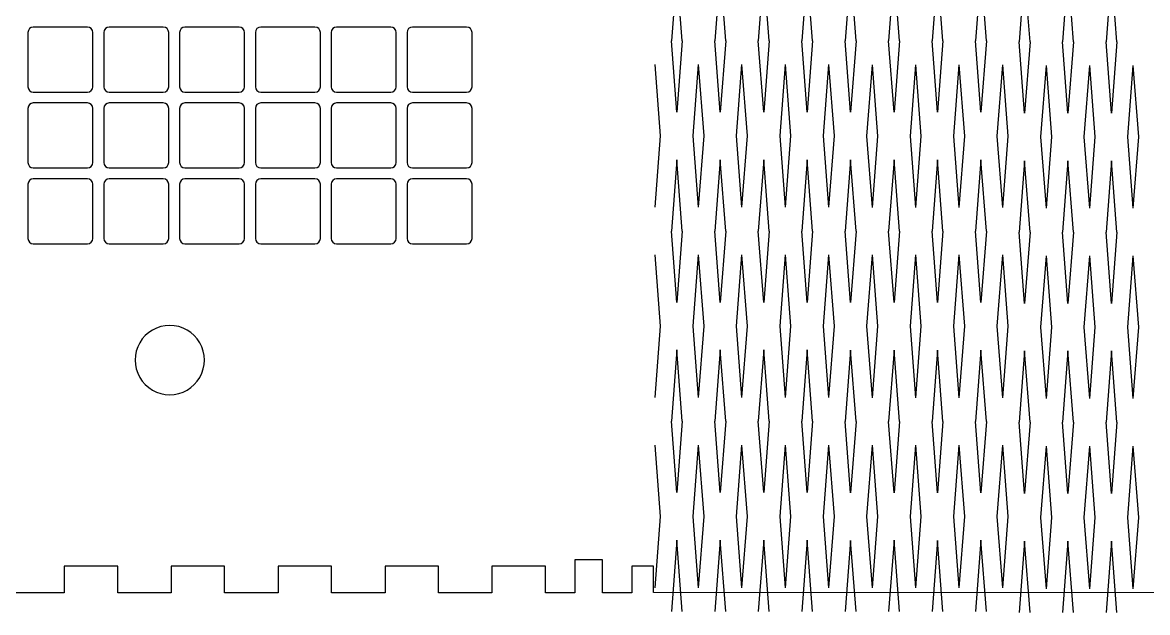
# Model space of a CAD drawing. Extents: x 38 to 561, y 42 to 369.
# Drawn here: x 173.1 to 299.3, y 219.3 to 285.5 of the extents above; entities that cross this region are included whole.
import ezdxf

# ---------------------------------------------------------------- set-up
doc = ezdxf.new("R2010")
doc.units = 0
doc.layers.add('Layer_1', color=7, linetype='CONTINUOUS')

msp = doc.modelspace()

# ---------------------------------------------------------------- linework, layer by layer
at = {"layer": 'Layer_1', "color": 7}
for p, q in [((246.480228, 291.457007), (245.869574, 283.453542)), ((247.090882, 283.453542), (246.480228, 291.457007)), ((251.352467, 291.457007), (250.741813, 283.453542)), ((251.963121, 283.453542), (251.352467, 291.457007)), ((256.237698, 291.457007), (255.627044, 283.453542)), ((256.848352, 283.453542), (256.237698, 291.457007)), ((261.109937, 291.457007), (260.499283, 283.453542)), ((261.720591, 283.453542), (261.109937, 291.457007)), ((265.980298, 291.442755), (265.369644, 283.43929)), ((266.590952, 283.43929), (265.980298, 291.442755)), ((270.852537, 291.442755), (270.241883, 283.43929)), ((271.463191, 283.43929), (270.852537, 291.442755)), ((275.737768, 291.442755), (275.127114, 283.43929)), ((276.348422, 283.43929), (275.737768, 291.442755)), ((280.610007, 291.442755), (279.999353, 283.43929)), ((281.220661, 283.43929), (280.610007, 291.442755)), ((285.503292, 291.34821), (284.892638, 283.344746)), ((286.113946, 283.344746), (285.503292, 291.34821)), ((290.375531, 291.34821), (289.764877, 283.344746)), ((290.986184, 283.344746), (290.375531, 291.34821)), ((295.260747, 291.34821), (294.650093, 283.344746)), ((295.871401, 283.344746), (295.260747, 291.34821)), ((246.480228, 275.463071), (245.869574, 283.453542)), ((247.090882, 283.453542), (246.480228, 275.463071)), ((251.352467, 275.463071), (250.741813, 283.453542)), ((251.963121, 283.453542), (251.352467, 275.463071)), ((256.237698, 275.463071), (255.627044, 283.453542)), ((256.848352, 283.453542), (256.237698, 275.463071)), ((261.109937, 275.463071), (260.499283, 283.453542)), ((261.720591, 283.453542), (261.109937, 275.463071)), ((265.980298, 275.448818), (265.369644, 283.43929)), ((266.590952, 283.43929), (265.980298, 275.448818)), ((270.852537, 275.448818), (270.241883, 283.43929)), ((271.463191, 283.43929), (270.852537, 275.448818)), ((275.737768, 275.448818), (275.127114, 283.43929)), ((276.348422, 283.43929), (275.737768, 275.448818)), ((280.610007, 275.448818), (279.999353, 283.43929)), ((281.220661, 283.43929), (280.610007, 275.448818)), ((285.503292, 275.354274), (284.892638, 283.344746)), ((286.113946, 283.344746), (285.503292, 275.354274)), ((290.375531, 275.354274), (289.764877, 283.344746)), ((290.986184, 283.344746), (290.375531, 275.354274)), ((295.260747, 275.354274), (294.650093, 283.344746)), ((295.871401, 283.344746), (295.260747, 275.354274)), ((244.648266, 272.786587), (244.037613, 280.790052)), ((248.31219, 272.786587), (248.922844, 280.790052)), ((249.533498, 272.786587), (248.922844, 280.790052)), ((253.184429, 272.786587), (253.795083, 280.790052)), ((254.405737, 272.786587), (253.795083, 280.790052)), ((258.06966, 272.786587), (258.680314, 280.790052)), ((259.290968, 272.786587), (258.680314, 280.790052)), ((262.941899, 272.786587), (263.552553, 280.790052)), ((264.163207, 272.786587), (263.552553, 280.790052)), ((267.81226, 272.772335), (268.422914, 280.7758)), ((269.033568, 272.772335), (268.422914, 280.7758)), ((272.684499, 272.772335), (273.295153, 280.7758)), ((273.905807, 272.772335), (273.295153, 280.7758)), ((277.56973, 272.772335), (278.180384, 280.7758)), ((278.791038, 272.772335), (278.180384, 280.7758)), ((282.441969, 272.772335), (283.052623, 280.7758)), ((283.663277, 272.772335), (283.052623, 280.7758)), ((287.335253, 272.677791), (287.945907, 280.681255)), ((288.556561, 272.677791), (287.945907, 280.681255)), ((292.207492, 272.677791), (292.818146, 280.681255)), ((293.4288, 272.677791), (292.818146, 280.681255)), ((297.092709, 272.677791), (297.703363, 280.681255)), ((298.314017, 272.677791), (297.703363, 280.681255)), ((244.037613, 264.783123), (244.648266, 272.786587)), ((248.922844, 264.783123), (248.31219, 272.786587)), ((248.922844, 264.783123), (249.533498, 272.786587)), ((253.795083, 264.783123), (253.184429, 272.786587)), ((253.795083, 264.783123), (254.405737, 272.786587)), ((258.680314, 264.783123), (258.06966, 272.786587)), ((258.680314, 264.783123), (259.290968, 272.786587)), ((263.552553, 264.783123), (262.941899, 272.786587)), ((263.552553, 264.783123), (264.163207, 272.786587)), ((268.422914, 264.768871), (267.81226, 272.772335)), ((268.422914, 264.768871), (269.033568, 272.772335)), ((273.295153, 264.768871), (272.684499, 272.772335)), ((273.295153, 264.768871), (273.905807, 272.772335)), ((278.180384, 264.768871), (277.56973, 272.772335)), ((278.180384, 264.768871), (278.791038, 272.772335)), ((283.052623, 264.768871), (282.441969, 272.772335)), ((283.052623, 264.768871), (283.663277, 272.772335)), ((287.945907, 264.674326), (287.335253, 272.677791)), ((287.945907, 264.674326), (288.556561, 272.677791)), ((292.818146, 264.674326), (292.207492, 272.677791)), ((292.818146, 264.674326), (293.4288, 272.677791)), ((297.703363, 264.674326), (297.092709, 272.677791)), ((297.703363, 264.674326), (298.314017, 272.677791)), ((246.480228, 270.123097), (245.869574, 262.119632)), ((247.090882, 262.119632), (246.480228, 270.123097)), ((251.352467, 270.123097), (250.741813, 262.119632)), ((251.963121, 262.119632), (251.352467, 270.123097)), ((256.237698, 270.123097), (255.627044, 262.119632)), ((256.848352, 262.119632), (256.237698, 270.123097)), ((261.109937, 270.123097), (260.499283, 262.119632)), ((261.720591, 262.119632), (261.109937, 270.123097)), ((265.980298, 270.108845), (265.369644, 262.10538)), ((266.590952, 262.10538), (265.980298, 270.108845)), ((270.852537, 270.108845), (270.241883, 262.10538)), ((271.463191, 262.10538), (270.852537, 270.108845)), ((275.737768, 270.108845), (275.127114, 262.10538)), ((276.348422, 262.10538), (275.737768, 270.108845)), ((280.610007, 270.108845), (279.999353, 262.10538)), ((281.220661, 262.10538), (280.610007, 270.108845)), ((285.503292, 270.0143), (284.892638, 262.010836)), ((286.113946, 262.010836), (285.503292, 270.0143)), ((290.375531, 270.0143), (289.764877, 262.010836)), ((290.986184, 262.010836), (290.375531, 270.0143)), ((295.260747, 270.0143), (294.650093, 262.010836)), ((295.871401, 262.010836), (295.260747, 270.0143)), ((246.480228, 254.116168), (245.869574, 262.119632)), ((247.090882, 262.119632), (246.480228, 254.116168)), ((251.352467, 254.116168), (250.741813, 262.119632)), ((251.963121, 262.119632), (251.352467, 254.116168)), ((256.237698, 254.116168), (255.627044, 262.119632)), ((256.848352, 262.119632), (256.237698, 254.116168)), ((261.109937, 254.116168), (260.499283, 262.119632)), ((261.720591, 262.119632), (261.109937, 254.116168)), ((265.980298, 254.101916), (265.369644, 262.10538)), ((266.590952, 262.10538), (265.980298, 254.101916)), ((270.852537, 254.101916), (270.241883, 262.10538)), ((271.463191, 262.10538), (270.852537, 254.101916)), ((275.737768, 254.101916), (275.127114, 262.10538)), ((276.348422, 262.10538), (275.737768, 254.101916)), ((280.610007, 254.101916), (279.999353, 262.10538)), ((281.220661, 262.10538), (280.610007, 254.101916)), ((285.503292, 254.007371), (284.892638, 262.010836)), ((286.113946, 262.010836), (285.503292, 254.007371)), ((290.375531, 254.007371), (289.764877, 262.010836)), ((290.986184, 262.010836), (290.375531, 254.007371)), ((295.260747, 254.007371), (294.650093, 262.010836)), ((295.871401, 262.010836), (295.260747, 254.007371)), ((244.648266, 251.452677), (244.037613, 259.456142)), ((248.31219, 251.452677), (248.922844, 259.456142)), ((249.533498, 251.452677), (248.922844, 259.456142)), ((253.184429, 251.452677), (253.795083, 259.456142)), ((254.405737, 251.452677), (253.795083, 259.456142)), ((258.06966, 251.452677), (258.680314, 259.456142)), ((259.290968, 251.452677), (258.680314, 259.456142)), ((262.941899, 251.452677), (263.552553, 259.456142)), ((264.163207, 251.452677), (263.552553, 259.456142)), ((267.81226, 251.438425), (268.422914, 259.44189)), ((269.033568, 251.438425), (268.422914, 259.44189)), ((272.684499, 251.438425), (273.295153, 259.44189)), ((273.905807, 251.438425), (273.295153, 259.44189)), ((277.56973, 251.438425), (278.180384, 259.44189)), ((278.791038, 251.438425), (278.180384, 259.44189)), ((282.441969, 251.438425), (283.052623, 259.44189)), ((283.663277, 251.438425), (283.052623, 259.44189)), ((287.335253, 251.343881), (287.945907, 259.347345)), ((288.556561, 251.343881), (287.945907, 259.347345)), ((292.207492, 251.343881), (292.818146, 259.347345)), ((293.4288, 251.343881), (292.818146, 259.347345)), ((297.092709, 251.343881), (297.703363, 259.347345)), ((298.314017, 251.343881), (297.703363, 259.347345)), ((244.037613, 243.449213), (244.648266, 251.452677)), ((248.922844, 243.449213), (248.31219, 251.452677)), ((248.922844, 243.449213), (249.533498, 251.452677)), ((253.795083, 243.449213), (253.184429, 251.452677)), ((253.795083, 243.449213), (254.405737, 251.452677)), ((258.680314, 243.449213), (258.06966, 251.452677)), ((258.680314, 243.449213), (259.290968, 251.452677)), ((263.552553, 243.449213), (262.941899, 251.452677)), ((263.552553, 243.449213), (264.163207, 251.452677)), ((268.422914, 243.434961), (267.81226, 251.438425)), ((268.422914, 243.434961), (269.033568, 251.438425)), ((273.295153, 243.434961), (272.684499, 251.438425)), ((273.295153, 243.434961), (273.905807, 251.438425)), ((278.180384, 243.434961), (277.56973, 251.438425)), ((278.180384, 243.434961), (278.791038, 251.438425)), ((283.052623, 243.434961), (282.441969, 251.438425)), ((283.052623, 243.434961), (283.663277, 251.438425)), ((287.945907, 243.340416), (287.335253, 251.343881)), ((287.945907, 243.340416), (288.556561, 251.343881)), ((292.818146, 243.340416), (292.207492, 251.343881)), ((292.818146, 243.340416), (293.4288, 251.343881)), ((297.703363, 243.340416), (297.092709, 251.343881)), ((297.703363, 243.340416), (298.314017, 251.343881)), ((246.480228, 248.789187), (245.869574, 240.785722)), ((247.090882, 240.785722), (246.480228, 248.789187)), ((251.352467, 248.789187), (250.741813, 240.785722)), ((251.963121, 240.785722), (251.352467, 248.789187)), ((256.237698, 248.789187), (255.627044, 240.785722)), ((256.848352, 240.785722), (256.237698, 248.789187)), ((261.109937, 248.789187), (260.499283, 240.785722)), ((261.720591, 240.785722), (261.109937, 248.789187)), ((265.980298, 248.774935), (265.369644, 240.77147)), ((266.590952, 240.77147), (265.980298, 248.774935)), ((270.852537, 248.774935), (270.241883, 240.77147)), ((271.463191, 240.77147), (270.852537, 248.774935)), ((275.737768, 248.774935), (275.127114, 240.77147)), ((276.348422, 240.77147), (275.737768, 248.774935)), ((280.610007, 248.774935), (279.999353, 240.77147)), ((281.220661, 240.77147), (280.610007, 248.774935)), ((285.503292, 248.68039), (284.892638, 240.676926)), ((286.113946, 240.676926), (285.503292, 248.68039)), ((290.375531, 248.68039), (289.764877, 240.676926)), ((290.986184, 240.676926), (290.375531, 248.68039)), ((295.260747, 248.68039), (294.650093, 240.676926)), ((295.871401, 240.676926), (295.260747, 248.68039)), ((246.480228, 232.782258), (245.869574, 240.785722)), ((247.090882, 240.785722), (246.480228, 232.782258)), ((251.352467, 232.782258), (250.741813, 240.785722)), ((251.963121, 240.785722), (251.352467, 232.782258)), ((256.237698, 232.782258), (255.627044, 240.785722)), ((256.848352, 240.785722), (256.237698, 232.782258)), ((261.109937, 232.782258), (260.499283, 240.785722)), ((261.720591, 240.785722), (261.109937, 232.782258)), ((265.980298, 232.768006), (265.369644, 240.77147)), ((266.590952, 240.77147), (265.980298, 232.768006)), ((270.852537, 232.768006), (270.241883, 240.77147)), ((271.463191, 240.77147), (270.852537, 232.768006)), ((275.737768, 232.768006), (275.127114, 240.77147)), ((276.348422, 240.77147), (275.737768, 232.768006)), ((280.610007, 232.768006), (279.999353, 240.77147)), ((281.220661, 240.77147), (280.610007, 232.768006)), ((285.503292, 232.673461), (284.892638, 240.676926)), ((286.113946, 240.676926), (285.503292, 232.673461)), ((290.375531, 232.673461), (289.764877, 240.676926)), ((290.986184, 240.676926), (290.375531, 232.673461)), ((295.260747, 232.673461), (294.650093, 240.676926)), ((295.871401, 240.676926), (295.260747, 232.673461)), ((244.648266, 230.118767), (244.037613, 238.122232)), ((248.31219, 230.118767), (248.922844, 238.122232)), ((249.533498, 230.118767), (248.922844, 238.122232)), ((253.184429, 230.118767), (253.795083, 238.122232)), ((254.405737, 230.118767), (253.795083, 238.122232)), ((258.06966, 230.118767), (258.680314, 238.122232)), ((259.290968, 230.118767), (258.680314, 238.122232)), ((262.941899, 230.118767), (263.552553, 238.122232)), ((264.163207, 230.118767), (263.552553, 238.122232)), ((267.81226, 230.104515), (268.422914, 238.10798)), ((269.033568, 230.104515), (268.422914, 238.10798)), ((272.684499, 230.104515), (273.295153, 238.10798)), ((273.905807, 230.104515), (273.295153, 238.10798)), ((277.56973, 230.104515), (278.180384, 238.10798)), ((278.791038, 230.104515), (278.180384, 238.10798)), ((282.441969, 230.104515), (283.052623, 238.10798)), ((283.663277, 230.104515), (283.052623, 238.10798)), ((287.335253, 230.009971), (287.945907, 238.013435)), ((288.556561, 230.009971), (287.945907, 238.013435)), ((292.207492, 230.009971), (292.818146, 238.013435)), ((293.4288, 230.009971), (292.818146, 238.013435)), ((297.092709, 230.009971), (297.703363, 238.013435)), ((298.314017, 230.009971), (297.703363, 238.013435)), ((244.037613, 222.115303), (244.648266, 230.118767)), ((248.922844, 222.115303), (248.31219, 230.118767)), ((248.922844, 222.115303), (249.533498, 230.118767)), ((253.795083, 222.115303), (253.184429, 230.118767)), ((253.795083, 222.115303), (254.405737, 230.118767)), ((258.680314, 222.115303), (258.06966, 230.118767)), ((258.680314, 222.115303), (259.290968, 230.118767)), ((263.552553, 222.115303), (262.941899, 230.118767)), ((263.552553, 222.115303), (264.163207, 230.118767)), ((268.422914, 222.101051), (267.81226, 230.104515)), ((268.422914, 222.101051), (269.033568, 230.104515)), ((273.295153, 222.101051), (272.684499, 230.104515)), ((273.295153, 222.101051), (273.905807, 230.104515)), ((278.180384, 222.101051), (277.56973, 230.104515)), ((278.180384, 222.101051), (278.791038, 230.104515)), ((283.052623, 222.101051), (282.441969, 230.104515)), ((283.052623, 222.101051), (283.663277, 230.104515)), ((287.945907, 222.006506), (287.335253, 230.009971)), ((287.945907, 222.006506), (288.556561, 230.009971)), ((292.818146, 222.006506), (292.207492, 230.009971)), ((292.818146, 222.006506), (293.4288, 230.009971)), ((297.703363, 222.006506), (297.092709, 230.009971)), ((297.703363, 222.006506), (298.314017, 230.009971)), ((246.480228, 227.442284), (245.869574, 219.451813)), ((247.090882, 219.451813), (246.480228, 227.442284)), ((251.352467, 227.455277), (250.741813, 219.451813)), ((251.963121, 219.451813), (251.352467, 227.455277)), ((256.237698, 227.442284), (255.627044, 219.451813)), ((256.848352, 219.451813), (256.237698, 227.442284)), ((261.109937, 227.455277), (260.499283, 219.451813)), ((261.720591, 219.451813), (261.109937, 227.455277)), ((265.980298, 227.428032), (265.369644, 219.43756)), ((266.590952, 219.43756), (265.980298, 227.428032)), ((270.852537, 227.441025), (270.241883, 219.43756)), ((271.463191, 219.43756), (270.852537, 227.441025)), ((275.737768, 227.428032), (275.127114, 219.43756)), ((276.348422, 219.43756), (275.737768, 227.428032)), ((280.610007, 227.441025), (279.999353, 219.43756)), ((281.220661, 219.43756), (280.610007, 227.441025)), ((285.503292, 227.333488), (284.892638, 219.343016)), ((286.113946, 219.343016), (285.503292, 227.333488)), ((290.375531, 227.34648), (289.764877, 219.343016)), ((290.986184, 219.343016), (290.375531, 227.34648)), ((295.260747, 227.333488), (294.650093, 219.343016)), ((295.871401, 219.343016), (295.260747, 227.333488))]:
    msp.add_line(p, q, dxfattribs=at)
at = {"layer": 'Layer_1', "color": 1}
for p, q in [((173.669064, 284.389761), (173.669064, 278.312095)), ((180.354499, 284.997523), (174.276833, 284.997523)), ((180.354499, 284.997523), (180.354499, 284.997523)), ((180.962261, 278.312095), (180.962261, 284.389761)), ((182.177796, 284.389761), (182.177796, 278.312095)), ((188.863224, 284.997523), (182.785558, 284.997523)), ((188.863224, 284.997523), (188.863224, 284.997523)), ((189.470993, 278.312095), (189.470993, 284.389761)), ((190.68652, 284.389761), (190.68652, 278.312095)), ((197.371952, 284.997523), (191.29429, 284.997523)), ((197.371952, 284.997523), (197.371952, 284.997523)), ((197.979718, 278.312095), (197.979718, 284.389761)), ((199.195249, 284.389761), (199.195249, 278.312095)), ((205.88068, 284.997523), (199.803014, 284.997523)), ((205.88068, 284.997523), (205.88068, 284.997523)), ((206.488446, 278.312095), (206.488446, 284.389761)), ((207.703977, 284.389761), (207.703977, 278.312095)), ((214.389408, 284.997523), (208.311742, 284.997523)), ((214.389408, 284.997523), (214.389408, 284.997523)), ((214.997174, 278.312095), (214.997174, 284.389761)), ((216.212705, 284.389761), (216.212705, 278.312095)), ((222.898133, 284.997523), (216.820471, 284.997523)), ((222.898133, 284.997523), (222.898133, 284.997523)), ((223.505902, 278.312095), (223.505902, 284.389761)), ((174.276833, 277.70433), (180.354499, 277.70433)), ((180.354499, 276.488799), (174.276833, 276.488799)), ((180.354499, 276.488799), (180.354499, 276.488799)), ((182.785558, 277.70433), (188.863224, 277.70433)), ((188.863224, 276.488799), (182.785558, 276.488799)), ((188.863224, 276.488799), (188.863224, 276.488799)), ((191.29429, 277.70433), (197.371952, 277.70433)), ((197.371952, 276.488799), (191.29429, 276.488799)), ((197.371952, 276.488799), (197.371952, 276.488799)), ((199.803014, 277.70433), (205.88068, 277.70433)), ((205.88068, 276.488799), (199.803014, 276.488799)), ((205.88068, 276.488799), (205.88068, 276.488799)), ((208.311742, 277.70433), (214.389408, 277.70433)), ((214.389408, 276.488799), (208.311742, 276.488799)), ((214.389408, 276.488799), (214.389408, 276.488799)), ((216.820471, 277.70433), (222.898133, 277.70433)), ((222.898133, 276.488799), (216.820471, 276.488799)), ((222.898133, 276.488799), (222.898133, 276.488799)), ((173.669064, 275.88103), (173.669064, 269.803371)), ((180.962261, 269.803371), (180.962261, 275.88103)), ((182.177796, 275.88103), (182.177796, 269.803371)), ((189.470993, 269.803371), (189.470993, 275.88103)), ((190.68652, 275.88103), (190.68652, 269.803371)), ((197.979718, 269.803371), (197.979718, 275.88103)), ((199.195249, 275.88103), (199.195249, 269.803371)), ((206.488446, 269.803371), (206.488446, 275.88103)), ((207.703977, 275.88103), (207.703977, 269.803371)), ((214.997174, 269.803371), (214.997174, 275.88103)), ((216.212705, 275.88103), (216.212705, 269.803371)), ((223.505902, 269.803371), (223.505902, 275.88103)), ((174.276833, 269.195602), (180.354499, 269.195602)), ((182.785558, 269.195602), (188.863224, 269.195602)), ((191.29429, 269.195602), (197.371952, 269.195602)), ((199.803014, 269.195602), (205.88068, 269.195602)), ((208.311742, 269.195602), (214.389408, 269.195602)), ((216.820471, 269.195602), (222.898133, 269.195602)), ((180.354499, 267.98007), (174.276833, 267.98007)), ((180.354499, 267.98007), (180.354499, 267.98007)), ((188.863224, 267.98007), (182.785558, 267.98007)), ((188.863224, 267.98007), (188.863224, 267.98007)), ((197.371952, 267.98007), (191.29429, 267.98007)), ((197.371952, 267.98007), (197.371952, 267.98007)), ((205.88068, 267.98007), (199.803014, 267.98007)), ((205.88068, 267.98007), (205.88068, 267.98007)), ((214.389408, 267.98007), (208.311742, 267.98007)), ((214.389408, 267.98007), (214.389408, 267.98007)), ((222.898133, 267.98007), (216.820471, 267.98007)), ((222.898133, 267.98007), (222.898133, 267.98007)), ((173.669064, 267.372301), (173.669064, 261.294639)), ((180.962261, 261.294639), (180.962261, 267.372301)), ((182.177796, 267.372301), (182.177796, 261.294639)), ((189.470993, 261.294639), (189.470993, 267.372301)), ((190.68652, 267.372301), (190.68652, 261.294639)), ((197.979718, 261.294639), (197.979718, 267.372301)), ((199.195249, 267.372301), (199.195249, 261.294639)), ((206.488446, 261.294639), (206.488446, 267.372301)), ((207.703977, 267.372301), (207.703977, 261.294639)), ((214.997174, 261.294639), (214.997174, 267.372301)), ((216.212705, 267.372301), (216.212705, 261.294639)), ((223.505902, 261.294639), (223.505902, 267.372301)), ((174.276833, 260.686873), (180.354499, 260.686873)), ((182.785558, 260.686873), (188.863224, 260.686873)), ((191.29429, 260.686873), (197.371952, 260.686873)), ((199.803014, 260.686873), (205.88068, 260.686873)), ((208.311742, 260.686873), (214.389408, 260.686873)), ((216.820471, 260.686873), (222.898133, 260.686873)), ((189.580767, 243.765949), (189.580767, 243.765949)), ((238.125493, 225.255672), (235.025493, 225.255672)), ((235.025493, 225.255672), (235.025493, 221.555674)), ((238.125493, 221.555662), (238.125493, 225.255672)), ((183.739905, 224.549664), (177.7399, 224.549664)), ((177.7399, 224.549664), (177.7399, 221.549662)), ((183.739905, 221.549662), (183.739905, 224.549664)), ((195.739914, 224.549664), (189.739909, 224.549664)), ((189.739909, 224.549664), (189.739909, 221.549662)), ((195.739914, 221.549662), (195.739914, 224.549664)), ((207.739923, 224.549664), (201.739919, 224.549664)), ((201.739919, 224.549664), (201.739919, 221.549662)), ((207.739923, 221.549662), (207.739923, 224.549664)), ((219.739932, 224.549664), (213.739928, 224.549664)), ((213.739928, 224.549664), (213.739928, 221.549662)), ((219.740497, 221.549662), (219.739932, 224.549664)), ((231.740497, 224.549662), (225.740496, 224.549662)), ((225.740496, 224.549662), (225.740496, 221.549662)), ((231.740495, 221.549662), (231.740497, 224.549662)), ((243.881493, 224.549679), (241.415492, 224.549679)), ((241.415492, 224.549679), (241.415492, 221.555662)), ((243.881493, 221.586345), (243.881493, 224.549679)), ((177.7399, 221.549662), (171.739896, 221.549662)), ((189.739909, 221.549662), (183.739905, 221.549662)), ((201.739919, 221.549662), (195.739914, 221.549662)), ((213.739928, 221.549662), (207.739923, 221.549662)), ((225.740496, 221.549662), (219.740497, 221.549662)), ((235.025493, 221.555674), (231.740495, 221.549662)), ((241.415492, 221.555662), (238.125493, 221.555662)), ((300.730771, 221.560607), (243.881493, 221.586345))]:
    msp.add_line(p, q, dxfattribs=at)
for points in [[(174.276833, 284.997523), (173.942125, 284.997523), (173.669064, 284.72447), (173.669064, 284.389761)], [(180.962261, 284.389761), (180.962261, 284.72447), (180.689208, 284.997523), (180.354499, 284.997523)], [(182.785558, 284.997523), (182.450849, 284.997523), (182.177796, 284.72447), (182.177796, 284.389761)], [(189.470993, 284.389761), (189.470993, 284.72447), (189.197932, 284.997523), (188.863224, 284.997523)], [(191.29429, 284.997523), (190.959578, 284.997523), (190.68652, 284.72447), (190.68652, 284.389761)], [(197.979718, 284.389761), (197.979718, 284.72447), (197.706664, 284.997523), (197.371952, 284.997523)], [(199.803014, 284.997523), (199.468306, 284.997523), (199.195249, 284.72447), (199.195249, 284.389761)], [(206.488446, 284.389761), (206.488446, 284.72447), (206.215389, 284.997523), (205.88068, 284.997523)], [(208.311742, 284.997523), (207.977034, 284.997523), (207.703977, 284.72447), (207.703977, 284.389761)], [(214.997174, 284.389761), (214.997174, 284.72447), (214.724117, 284.997523), (214.389408, 284.997523)], [(216.820471, 284.997523), (216.485759, 284.997523), (216.212705, 284.72447), (216.212705, 284.389761)], [(223.505902, 284.389761), (223.505902, 284.72447), (223.232845, 284.997523), (222.898133, 284.997523)], [(173.669064, 278.312095), (173.669064, 277.97739), (173.942125, 277.70433), (174.276833, 277.70433)], [(180.354499, 277.70433), (180.689208, 277.70433), (180.962261, 277.97739), (180.962261, 278.312095)], [(182.177796, 278.312095), (182.177796, 277.97739), (182.450849, 277.70433), (182.785558, 277.70433)], [(188.863224, 277.70433), (189.197932, 277.70433), (189.470993, 277.97739), (189.470993, 278.312095)], [(190.68652, 278.312095), (190.68652, 277.97739), (190.959578, 277.70433), (191.29429, 277.70433)], [(197.371952, 277.70433), (197.706664, 277.70433), (197.979718, 277.97739), (197.979718, 278.312095)], [(199.195249, 278.312095), (199.195249, 277.97739), (199.468306, 277.70433), (199.803014, 277.70433)], [(205.88068, 277.70433), (206.215389, 277.70433), (206.488446, 277.97739), (206.488446, 278.312095)], [(207.703977, 278.312095), (207.703977, 277.97739), (207.977034, 277.70433), (208.311742, 277.70433)], [(214.389408, 277.70433), (214.724117, 277.70433), (214.997174, 277.97739), (214.997174, 278.312095)], [(216.212705, 278.312095), (216.212705, 277.97739), (216.485759, 277.70433), (216.820471, 277.70433)], [(222.898133, 277.70433), (223.232845, 277.70433), (223.505902, 277.97739), (223.505902, 278.312095)], [(174.276833, 276.488799), (173.942125, 276.488799), (173.669064, 276.215738), (173.669064, 275.88103)], [(180.962261, 275.88103), (180.962261, 276.215738), (180.689208, 276.488799), (180.354499, 276.488799)], [(182.785558, 276.488799), (182.450849, 276.488799), (182.177796, 276.215738), (182.177796, 275.88103)], [(189.470993, 275.88103), (189.470993, 276.215738), (189.197932, 276.488799), (188.863224, 276.488799)], [(191.29429, 276.488799), (190.959578, 276.488799), (190.68652, 276.215738), (190.68652, 275.88103)], [(197.979718, 275.88103), (197.979718, 276.215738), (197.706664, 276.488799), (197.371952, 276.488799)], [(199.803014, 276.488799), (199.468306, 276.488799), (199.195249, 276.215738), (199.195249, 275.88103)], [(206.488446, 275.88103), (206.488446, 276.215738), (206.215389, 276.488799), (205.88068, 276.488799)], [(208.311742, 276.488799), (207.977034, 276.488799), (207.703977, 276.215738), (207.703977, 275.88103)], [(214.997174, 275.88103), (214.997174, 276.215738), (214.724117, 276.488799), (214.389408, 276.488799)], [(216.820471, 276.488799), (216.485759, 276.488799), (216.212705, 276.215738), (216.212705, 275.88103)], [(223.505902, 275.88103), (223.505902, 276.215738), (223.232845, 276.488799), (222.898133, 276.488799)], [(173.669064, 269.803371), (173.669064, 269.468655), (173.942125, 269.195602), (174.276833, 269.195602)], [(180.354499, 269.195602), (180.689208, 269.195602), (180.962261, 269.468655), (180.962261, 269.803371)], [(182.177796, 269.803371), (182.177796, 269.468655), (182.450849, 269.195602), (182.785558, 269.195602)], [(188.863224, 269.195602), (189.197932, 269.195602), (189.470993, 269.468655), (189.470993, 269.803371)], [(190.68652, 269.803371), (190.68652, 269.468655), (190.959578, 269.195602), (191.29429, 269.195602)], [(197.371952, 269.195602), (197.706664, 269.195602), (197.979718, 269.468655), (197.979718, 269.803371)], [(199.195249, 269.803371), (199.195249, 269.468655), (199.468306, 269.195602), (199.803014, 269.195602)], [(205.88068, 269.195602), (206.215389, 269.195602), (206.488446, 269.468655), (206.488446, 269.803371)], [(207.703977, 269.803371), (207.703977, 269.468655), (207.977034, 269.195602), (208.311742, 269.195602)], [(214.389408, 269.195602), (214.724117, 269.195602), (214.997174, 269.468655), (214.997174, 269.803371)], [(216.212705, 269.803371), (216.212705, 269.468655), (216.485759, 269.195602), (216.820471, 269.195602)], [(222.898133, 269.195602), (223.232845, 269.195602), (223.505902, 269.468655), (223.505902, 269.803371)], [(174.276833, 267.98007), (173.942125, 267.98007), (173.669064, 267.707013), (173.669064, 267.372301)], [(180.962261, 267.372301), (180.962261, 267.707013), (180.689208, 267.98007), (180.354499, 267.98007)], [(182.785558, 267.98007), (182.450849, 267.98007), (182.177796, 267.707013), (182.177796, 267.372301)], [(189.470993, 267.372301), (189.470993, 267.707013), (189.197932, 267.98007), (188.863224, 267.98007)], [(191.29429, 267.98007), (190.959578, 267.98007), (190.68652, 267.707013), (190.68652, 267.372301)], [(197.979718, 267.372301), (197.979718, 267.707013), (197.706664, 267.98007), (197.371952, 267.98007)], [(199.803014, 267.98007), (199.468306, 267.98007), (199.195249, 267.707013), (199.195249, 267.372301)], [(206.488446, 267.372301), (206.488446, 267.707013), (206.215389, 267.98007), (205.88068, 267.98007)], [(208.311742, 267.98007), (207.977034, 267.98007), (207.703977, 267.707013), (207.703977, 267.372301)], [(214.997174, 267.372301), (214.997174, 267.707013), (214.724117, 267.98007), (214.389408, 267.98007)], [(216.820471, 267.98007), (216.485759, 267.98007), (216.212705, 267.707013), (216.212705, 267.372301)], [(223.505902, 267.372301), (223.505902, 267.707013), (223.232845, 267.98007), (222.898133, 267.98007)], [(173.669064, 261.294639), (173.669064, 260.95993), (173.942125, 260.686873), (174.276833, 260.686873)], [(180.354499, 260.686873), (180.689208, 260.686873), (180.962261, 260.95993), (180.962261, 261.294639)], [(182.177796, 261.294639), (182.177796, 260.95993), (182.450849, 260.686873), (182.785558, 260.686873)], [(188.863224, 260.686873), (189.197932, 260.686873), (189.470993, 260.95993), (189.470993, 261.294639)], [(190.68652, 261.294639), (190.68652, 260.95993), (190.959578, 260.686873), (191.29429, 260.686873)], [(197.371952, 260.686873), (197.706664, 260.686873), (197.979718, 260.95993), (197.979718, 261.294639)], [(199.195249, 261.294639), (199.195249, 260.95993), (199.468306, 260.686873), (199.803014, 260.686873)], [(205.88068, 260.686873), (206.215389, 260.686873), (206.488446, 260.95993), (206.488446, 261.294639)], [(207.703977, 261.294639), (207.703977, 260.95993), (207.977034, 260.686873), (208.311742, 260.686873)], [(214.389408, 260.686873), (214.724117, 260.686873), (214.997174, 260.95993), (214.997174, 261.294639)], [(216.212705, 261.294639), (216.212705, 260.95993), (216.485759, 260.686873), (216.820471, 260.686873)], [(222.898133, 260.686873), (223.232845, 260.686873), (223.505902, 260.95993), (223.505902, 261.294639)], [(189.580767, 251.538078), (188.19241, 251.538078), (186.909515, 250.797398), (186.215336, 249.595046)], [(192.946197, 249.595046), (192.252019, 250.797398), (190.969124, 251.538078), (189.580767, 251.538078)], [(186.215336, 249.595046), (185.521158, 248.392693), (185.521158, 246.911334), (186.215336, 245.708981)], [(192.946197, 245.708981), (193.640376, 246.911334), (193.640376, 248.392693), (192.946197, 249.595046)], [(186.215336, 245.708981), (186.909515, 244.506629), (188.19241, 243.765949), (189.580767, 243.765949)], [(189.580767, 243.765949), (190.969124, 243.765949), (192.252019, 244.506629), (192.946197, 245.708981)]]:
    msp.add_open_spline(points, degree=3, dxfattribs=at)

doc.saveas('drawing.dxf')
